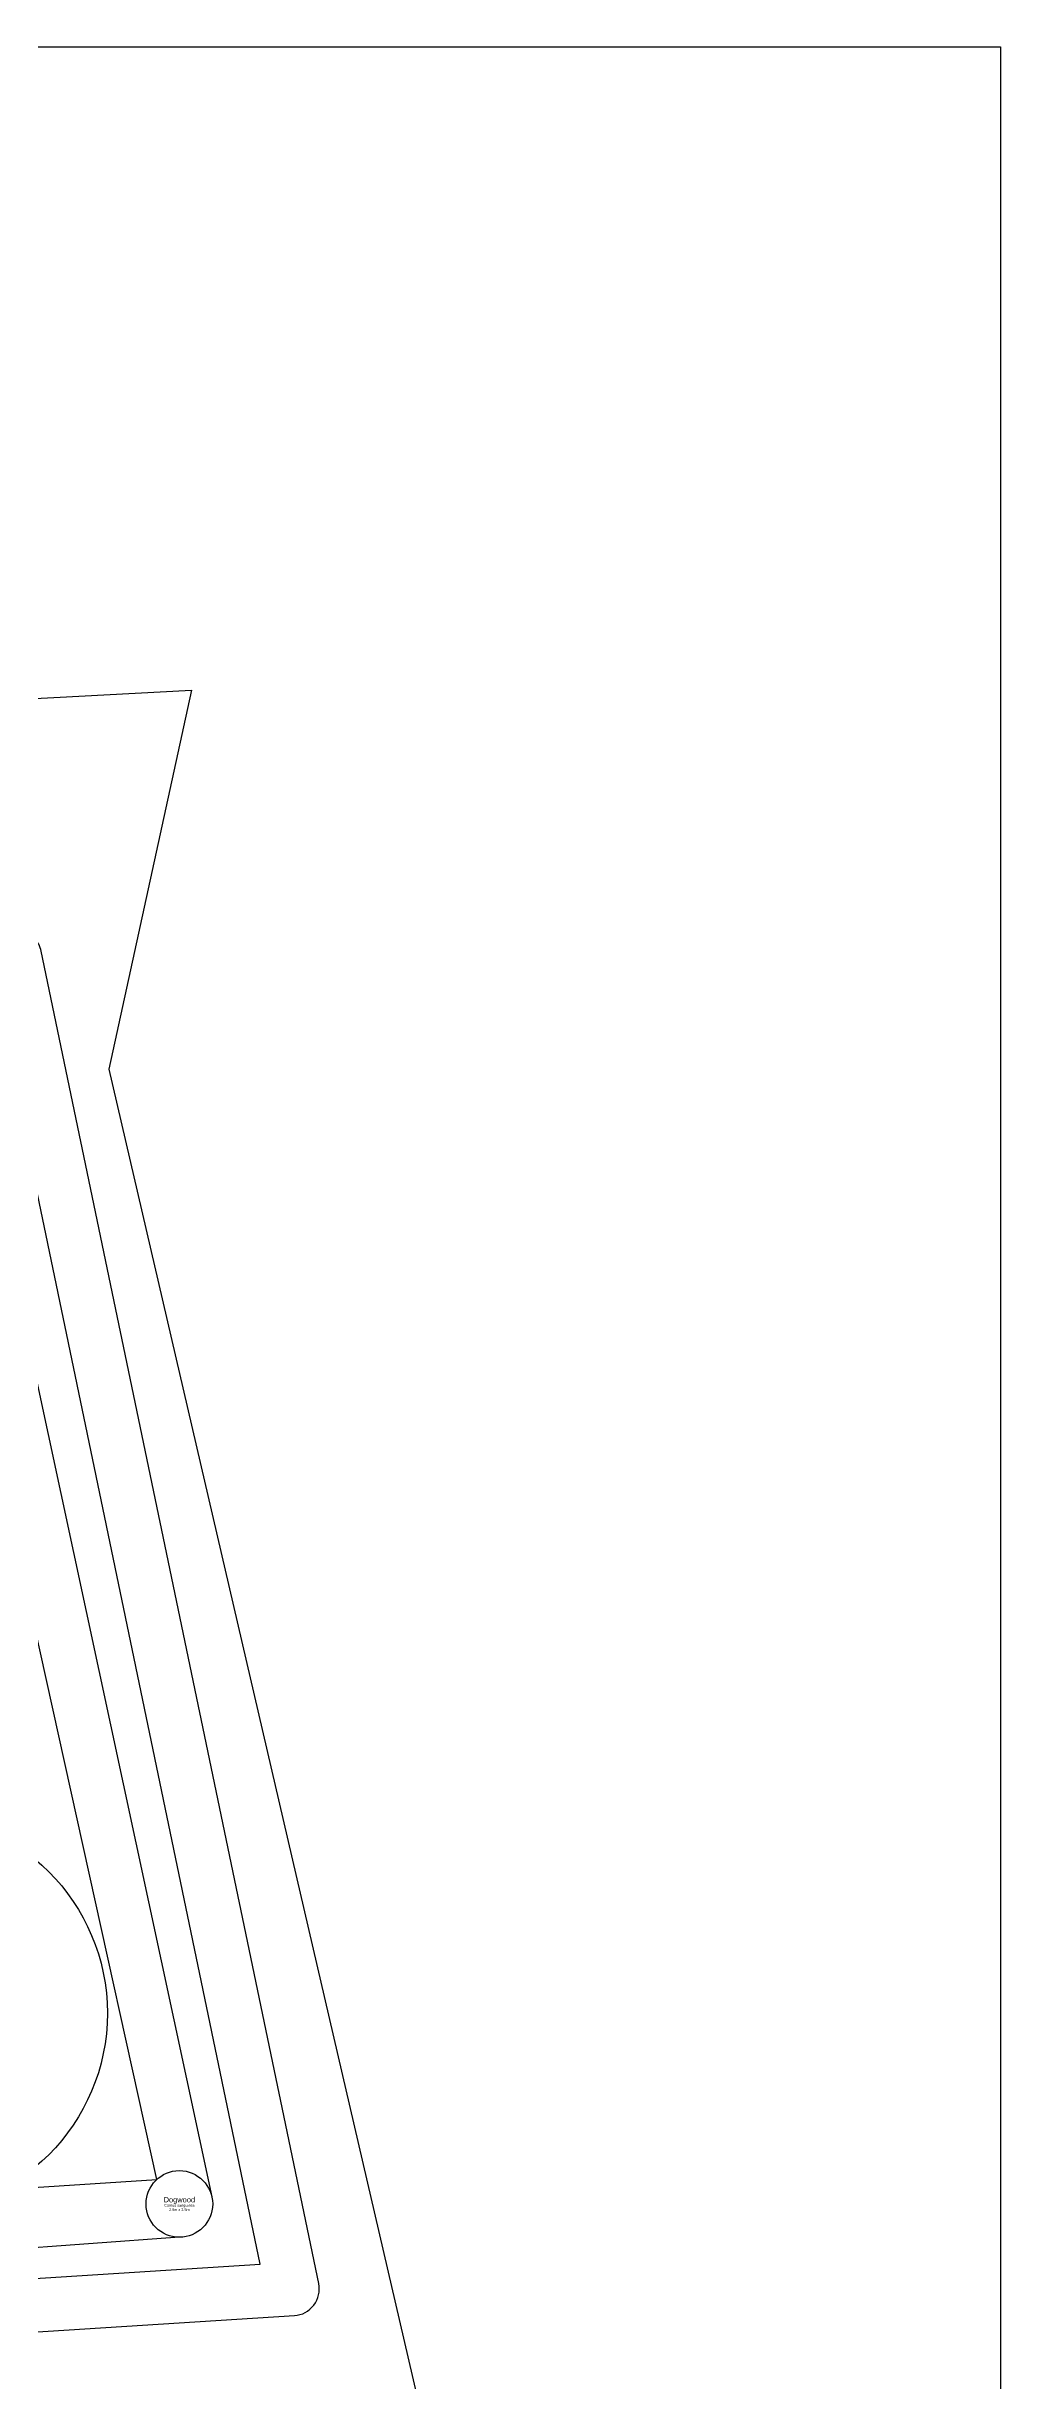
# Model space of a CAD drawing. Header units: metres. Extents: x 0 to 187, y 0 to 132.
# Drawn here: x 150.9 to 186.6, y 44.5 to 132 of the extents above; entities that cross this region are included whole.
import ezdxf

# ---------------------------------------------------------------- set-up
doc = ezdxf.new("R2010")
doc.units = ezdxf.units.M
for name, color, linetype, lineweight in [('Area', 30, 'Continuous', 25), ('Boundary', 1, 'Continuous', 25), ('Plant - Shrub', 3, 'Continuous', 25), ('Plant - Tree', 3, 'Continuous', 25), ('Plant label', 30, 'Continuous', 25)]:
    doc.layers.add(name, color=color, linetype=linetype, lineweight=lineweight)
doc.layers.add('xSatellite', color=18, linetype='Continuous', lineweight=25, true_color=0x000000)
doc.styles.add('textstyle3', font='')
doc.styles.get('textstyle3').set_extended_font_data('Arial')
picture_1 = doc.add_image_def('image1.webp', size_in_pixel=(736, 1041))

# ---------------------------------------------------------------- blocks, each defined once
blk = doc.blocks.new('Tree - Castanea sativa')
at = {"layer": 'Plant - Tree'}
blk.add_circle((0, 0), 7.5, dxfattribs=at)
at = {"layer": 'Plant - Tree', "insert": (0, 0), "char_height": 0.8, "attachment_point": 8, "line_spacing_factor": 0.971628, "style": 'textstyle3'}
blk.add_mtext('\\c32767;Sweet Chestnut', dxfattribs=at)
at = {"layer": 'Plant label', "insert": (0, 0), "char_height": 0.3, "attachment_point": 2, "line_spacing_factor": 0.971628, "style": 'textstyle3'}
blk.add_mtext('\\c32767;Castanea sativa\\P30m x 15m', dxfattribs=at)
blk = doc.blocks.new('Shrub - Cornus sericea')
at = {"layer": 'Plant - Shrub'}
blk.add_circle((0, 0), 1.25, dxfattribs=at)
at = {"layer": 'Plant - Shrub', "insert": (0, 0), "char_height": 0.2, "attachment_point": 8, "line_spacing_factor": 0.971628, "style": 'textstyle3'}
blk.add_mtext('\\c32767;Dogwood', dxfattribs=at)
at = {"layer": 'Plant label', "insert": (0, 0), "char_height": 0.1, "attachment_point": 2, "line_spacing_factor": 0.971628, "style": 'textstyle3'}
blk.add_mtext('\\c32767;Cornus sanguinea\\P2.5m x 2.5m', dxfattribs=at)

msp = doc.modelspace()

# ---------------------------------------------------------------- linework, layer by layer
at = {"layer": 'Area', "flags": 128}
for points in [[(45.362, 53.952), (59.952, 57.106), (64.424, 30.003, 0.424772), (65.609, 29.186), (92.06, 34.533, 0.121811), (92.494, 34.738), (102.938, 43.258), (160.163, 46.896, 0.45645), (161.079, 48.098), (150.667, 98.046, 0.139621), (150.413, 98.531), (144.925, 104.299, 0.218141), (144.152, 104.609), (31.602, 99.122), (23.448, 98.841, 0.38848), (22.484, 97.896), (20.25, 56.702), (15.095, 50.055, 0.689941), (16.07, 48.459), (45.334, 53.946, 0.006898)], [(44.952, 55.909), (60.556, 59.283, -0.428761), (61.754, 58.468), (66.228, 31.352), (91.421, 36.444), (101.922, 45.011, -0.156461), (102.491, 45.234), (158.885, 48.819), (148.767, 97.359), (143.792, 102.589), (31.692, 97.124, -0.003561), (31.678, 97.123), (24.432, 96.874), (22.23, 56.282, -0.152528), (22.022, 55.723), (18.289, 50.91)]]:
    msp.add_lwpolyline(points, format="xyb", close=True, dxfattribs=at)
at = {"layer": 'Boundary'}
for p, q in [((15.322, 100.515), (156.301, 107.831)), ((156.301, 107.831), (153.205, 93.621)), ((153.205, 93.621), (164.743, 43.955))]:
    msp.add_line(p, q, dxfattribs=at)
at = {"layer": 'Plant - Shrub'}
for p, q in [((147.39, 96.367), (157.072, 51.343)), ((155, 52), (145.485, 95.052)), ((105.019, 48.694), (155, 52)), ((155.85, 49.83), (105.206, 46.201))]:
    msp.add_line(p, q, dxfattribs=at)

# ---------------------------------------------------------------- block references
msp.add_blockref('Shrub - Cornus sericea', (155.85, 51.08), dxfattribs=at)
at = {"layer": 'Plant - Tree'}
msp.add_blockref('Tree - Castanea sativa', (145.65, 58.232), dxfattribs=at)

# ---------------------------------------------------------------- pictures from other files: only their frames are drawn
at = {"layer": 'xSatellite'}
image = msp.add_image(picture_1, insert=(0, 131.96), size_in_units=(131.96, 186.645), rotation=-90, dxfattribs=at)
image.dxf.flags = 7

doc.saveas('drawing.dxf')
